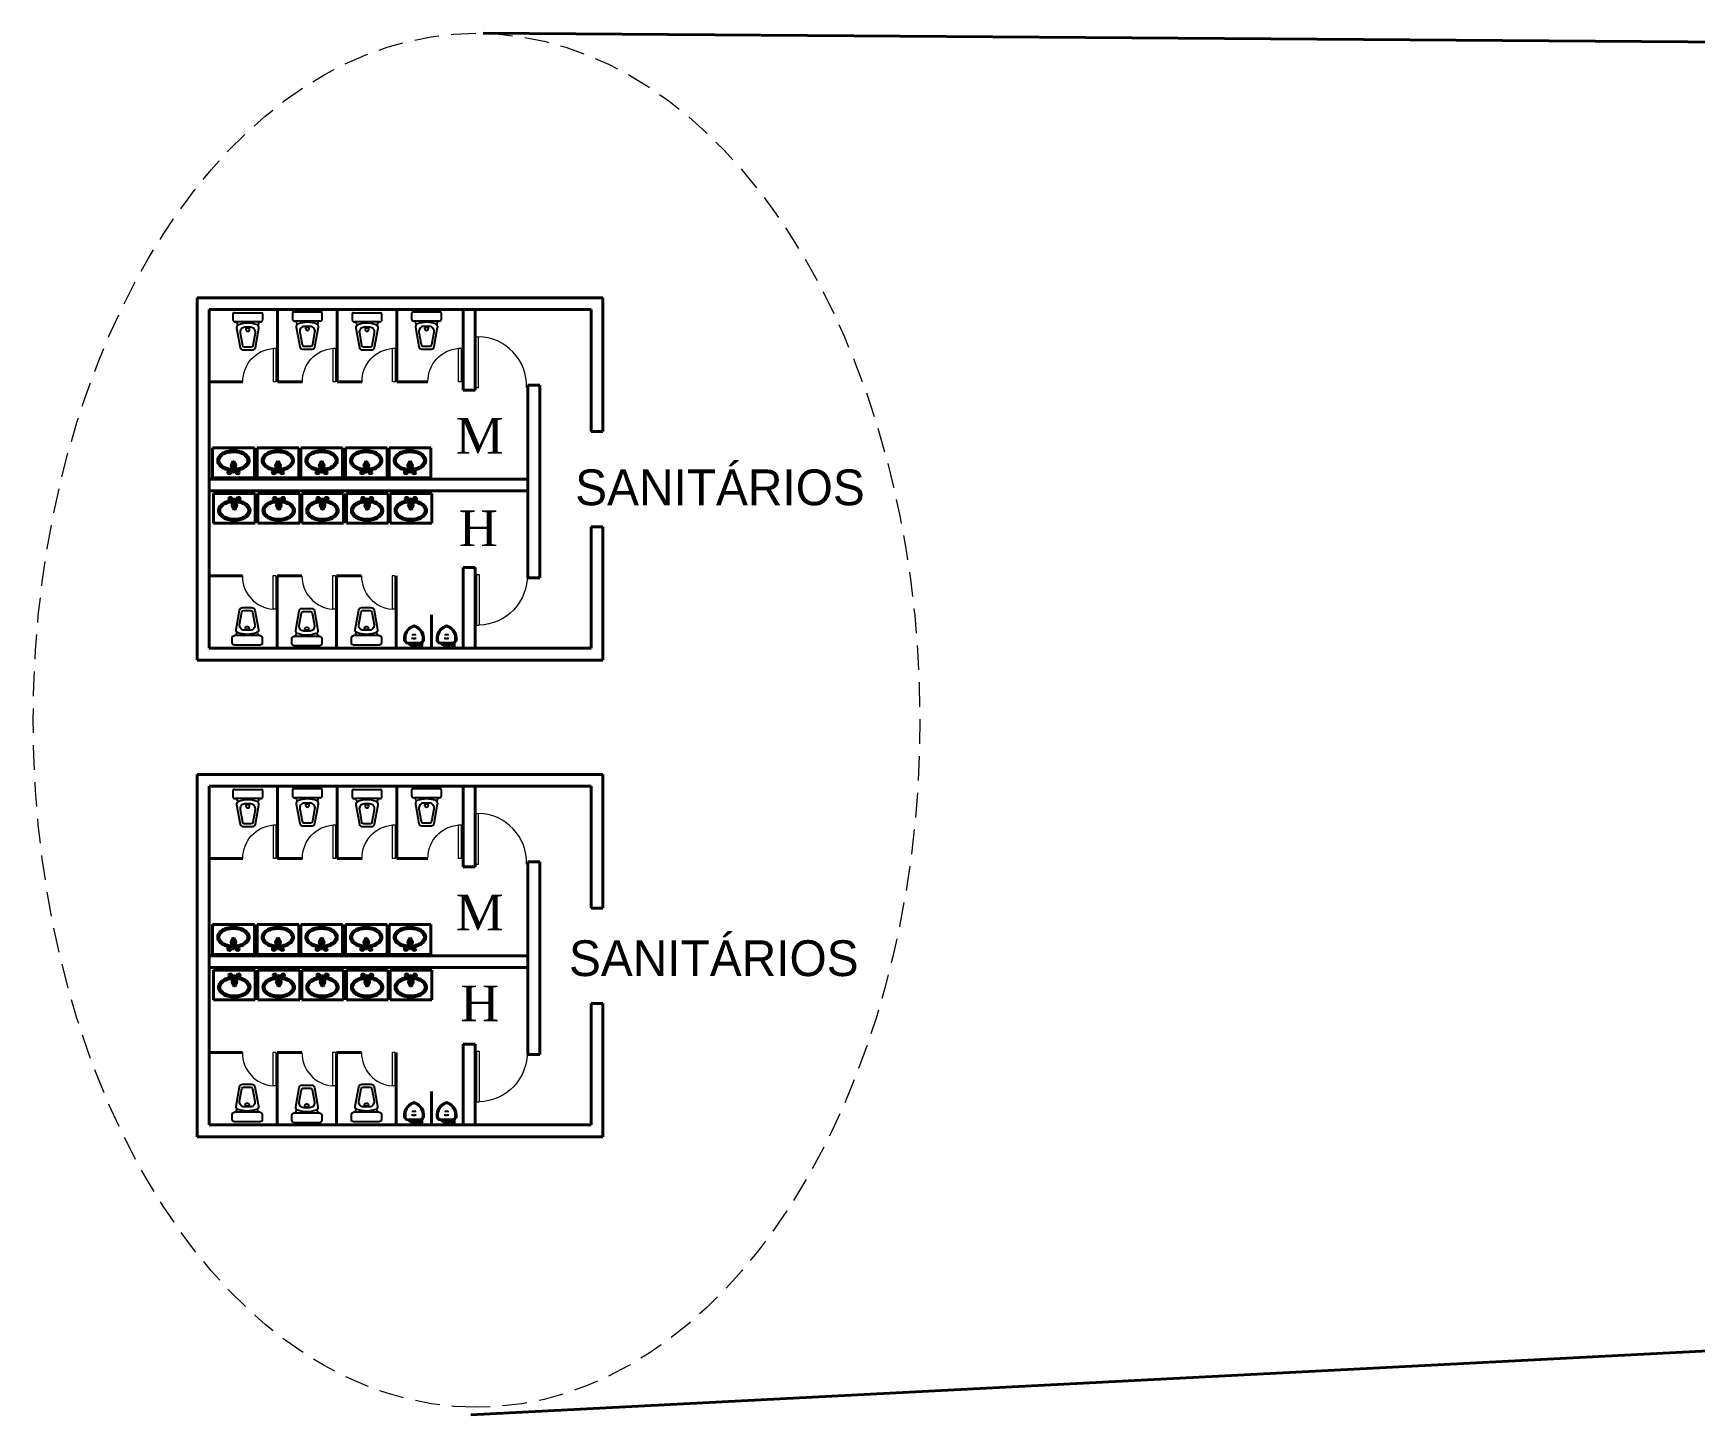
# Model space of a CAD drawing. Header units: millimetres. Extents: x 202 to 406, y -88 to 148.
# Drawn here: x 202.01 to 229.89, y 110.48 to 133.67 of the extents above; entities that cross this region are included whole.
import ezdxf

# ---------------------------------------------------------------- set-up
doc = ezdxf.new("R2010")
doc.units = ezdxf.units.MM
doc.header["$LTSCALE"] = 0.065
doc.linetypes.add('DASHED2', pattern=[9.525, 6.35, -3.175])
doc.layers.get('0').update_dxf_attribs({"lineweight": 0})
doc.layers.add('MSAN', color=6, linetype='Continuous')
doc.layers.add('TEXTO', color=7, linetype='Continuous')
for name, color, linetype, lineweight in [('muebles', 140, 'Continuous', 0), ('MURO', 2, 'Continuous', 40), ('muros', 50, 'Continuous', 40), ('proyeccion', 220, 'DASHED2', 5)]:
    doc.layers.add(name, color=color, linetype=linetype, lineweight=lineweight)

# ---------------------------------------------------------------- blocks, each defined once
blk = doc.blocks.new('Pta90')
at = {"layer": 'muebles'}
for p, q in [((-0.85, 0), (-0.85, 0.85)), ((-0.85, 0.85), (-0.803, 0.85)), ((-0.803, 0), (-0.803, 0.85)), ((-0.85, 0), (-0.803, 0))]:
    blk.add_line(p, q, dxfattribs=at)
blk.add_arc((-0.824, 0.026), 0.824, 358.1815, 88.5454, dxfattribs=at)
blk = doc.blocks.new('Pta60')
at = {"layer": 'muebles'}
for p, q in [((-0.561, 0), (-0.561, 0.561)), ((-0.561, 0.561), (-0.514, 0.561)), ((-0.514, 0), (-0.514, 0.561)), ((-0.561, 0), (-0.514, 0))]:
    blk.add_line(p, q, dxfattribs=at)
blk.add_arc((-0.557, 0.006), 0.557, 359.4114, 85.6095, dxfattribs=at)
blk = doc.blocks.new('MUBA02PL')
at = {"color": 0, "linetype": 'ByBlock'}
for p, q in [((0.025, -0.225), (0.025, 0.225)), ((0.145, 0.25), (0.05, 0.25)), ((0.18, 0.212), (0.18, 0.215)), ((0.18, 0.212), (0.18, -0.212)), ((0.208, 0.178), (0.238, 0.171)), ((0.609, 0.128), (0.284, 0.187)), ((0.65, -0.079), (0.65, 0.079)), ((0.05, -0.25), (0.145, -0.25)), ((0.18, -0.215), (0.18, -0.212)), ((0.208, -0.178), (0.238, -0.171)), ((0.284, -0.187), (0.609, -0.128))]:
    blk.add_line(p, q, dxfattribs=at)
for points in [[(0.575, 0.089), (0.365, 0.127, 0.467538), (0.27, 0.048), (0.27, -0.048, 0.467538), (0.365, -0.127), (0.575, -0.089, 0.362827), (0.6, -0.059), (0.6, 0.059, 0.362827)], [(0.285, -0.025, 2), (0.285, 0.025)]]:
    blk.add_lwpolyline(points, format="xyb", close=True, dxfattribs=at)
for centre, radius, start, end in [((0.05, 0.225), 0.025, 90, 180), ((0.145, 0.215), 0.035, 0, 90), ((0.215, 0.212), 0.035, 180, 257.3856), ((0.641, 0), 0.441, 159.3632, 200.6368), ((0.276, 0.138), 0.05, 79.7685, 159.3632), ((0.6, 0.079), 0.05, 0, 79.7685), ((0.05, -0.225), 0.025, 180, 270), ((0.145, -0.215), 0.035, 270, 0), ((0.215, -0.212), 0.035, 102.6144, 180), ((0.276, -0.138), 0.05, 200.6368, 280.2315), ((0.6, -0.079), 0.05, 280.2315, 0)]:
    blk.add_arc(centre, radius, start, end, dxfattribs=at)
blk = doc.blocks.new('A1')
blk.add_blockref('MUBA02PL', (1.468, 4.989))
blk = doc.blocks.new('Wc7')
at = {"layer": 'TEXTO'}
blk.add_blockref('A1', (-1.484, -4.722), dxfattribs=at)
blk = doc.blocks.new('LLAVES')
at = {"color": 0, "linetype": 'ByBlock'}
for p, q in [((0.015, 0.005), (0.015, -0.005)), ((0.095, 0.01), (0.02, 0.01)), ((0.1, -0.005), (0.1, 0.005)), ((0.02, -0.01), (0.095, -0.01))]:
    blk.add_line(p, q, dxfattribs=at)
for centre in [(0.013, 0.035), (0.013, -0.035)]:
    blk.add_circle(centre, 0.013, dxfattribs=at)
for centre, start, end in [((0.02, 0.005), 90, 180), ((0.095, 0.005), 0, 90), ((0.02, -0.005), 180, 270), ((0.095, -0.005), 270, 360)]:
    blk.add_arc(centre, 0.005, start, end, dxfattribs=at)
blk = doc.blocks.new('MUBA10PL')
at = {"color": 0, "linetype": 'ByBlock'}
for p, q in [((0.025, 0.35), (0.525, 0.35)), ((0.025, -0.35), (0.025, 0.35)), ((0.525, -0.35), (0.525, 0.35)), ((0.025, -0.35), (0.525, -0.35))]:
    blk.add_line(p, q, dxfattribs=at)
for points in [[(0.147, -0.019, 0.050781), (0.16, -0.103, 0.076871), (0.195, -0.184, 0.107155), (0.254, -0.244, 0.146462), (0.313, -0.262, 0.146462), (0.372, -0.244, 0.107155), (0.43, -0.184, 0.076871), (0.466, -0.103, 0.063889), (0.479, 0.002, 0.063889), (0.466, 0.108, 0.076871), (0.43, 0.189, 0.107155), (0.372, 0.249, 0.146462), (0.313, 0.266, 0.146462), (0.254, 0.249, 0.107155), (0.195, 0.189, 0.076871), (0.16, 0.108, 0.053581), (0.147, 0.02, 0.063889)], [(0.167, -0.018, 0.050781), (0.179, -0.098, 0.076871), (0.212, -0.174, 0.107155), (0.265, -0.227, 0.146462), (0.313, -0.242, 0.146462), (0.361, -0.227, 0.107155), (0.413, -0.174, 0.076871), (0.446, -0.098, 0.063889), (0.459, 0.002, 0.063889), (0.446, 0.103, 0.076871), (0.413, 0.178, 0.107155), (0.361, 0.232, 0.146462), (0.313, 0.246, 0.146462), (0.265, 0.232, 0.107155), (0.212, 0.178, 0.076871), (0.179, 0.103, 0.053581), (0.167, 0.019, 0.053581)]]:
    blk.add_lwpolyline(points, format="xyb", dxfattribs=at)
for start, end in [(29.1764, 150.8236), (209.1764, 330.8236)]:
    blk.add_arc((0.23, 0), 0.04, start, end, dxfattribs=at)
at = {"color": 0, "linetype": 'ByBlock', "xscale": 2, "yscale": 2, "zscale": 2}
blk.add_blockref('LLAVES', (0.09, 0), dxfattribs=at)
blk = doc.blocks.new('Lav1')
at = {"layer": 'muros'}
blk.add_blockref('MUBA10PL', (-0.133, 0), dxfattribs=at)
blk = doc.blocks.new('Mingi')
at = {"layer": 'MSAN', "linetype": 'ByBlock'}
for p, q in [((0.016, 0.056), (0.016, 0.086)), ((0.064, 0.056), (0.064, 0.086))]:
    blk.add_line(p, q, dxfattribs=at)
for points in [[(0.115, -0.026, -0.131652), (0.14, -0.02), (0.144, -0.02, 0.198912), (0.18, -0.005), (0.19, 0.006, 0.198912), (0.205, 0.041), (0.205, 0.049, 0.336133), (0.064, 0.28, 0.414214), (0.014, 0.28, 0.336133), (-0.125, 0.048), (-0.125, 0.04, 0.198912), (-0.11, 0.005), (-0.1, -0.006, 0.035489), (-0.094, -0.01)], [(-0.081, 0.005, -0.073764), (-0.087, 0.011, 0.047441), (-0.094, 0.017, -0.239556), (-0.105, 0.042, 0.041082), (-0.105, 0.05, -0.335935), (0.022, 0.261, -0.414214), (0.057, 0.261, -0.335935), (0.185, 0.051, 0.041082), (0.185, 0.043, -0.239556), (0.174, 0.018, 0.047441), (0.167, 0.011, -0.223675), (0.144, 0), (0.04, 0), (-0.064, 0, -0.091524), (-0.075, 0.002)], [(-0.045, -0.023, 0.076321), (-0.06, -0.02)], [(0.04, -0.07), (0.027, -0.07, -0.267949), (-0.017, -0.045, 0.267949)], [(0.04, -0.07), (0.054, -0.07, 0.267949), (0.097, -0.045, -0.010084), (0.098, -0.043)]]:
    blk.add_lwpolyline(points, format="xyb", dxfattribs=at)
for points in [[(-0.085, -0.005), (-0.085, 0.005), (-0.075, 0.005), (-0.075, -0.005)], [(0.016, 0.116), (0.016, 0.128), (0.064, 0.128), (0.064, 0.116)], [(-0.06, -0.045), (-0.06, -0.055), (-0.1, -0.055), (-0.1, -0.015), (-0.06, -0.015), (-0.06, -0.045)], [(-0.095, -0.015), (-0.095, -0.01), (-0.065, -0.01), (-0.065, -0.015)], [(-0.09, -0.01), (-0.09, -0.005), (-0.07, -0.005), (-0.07, -0.01)], [(-0.09, -0.055), (-0.09, -0.065), (-0.07, -0.065), (-0.07, -0.055)], [(-0.045, -0.025), (-0.06, -0.025)], [(-0.045, -0.045), (-0.06, -0.045)], [(-0.035, -0.045), (-0.035, -0.055), (-0.045, -0.055), (-0.045, -0.015), (-0.035, -0.015), (-0.035, -0.025)], [(0.01, -0.04), (-0.01, -0.04), (-0.01, -0.03), (0.01, -0.03)], [(0.023, -0.045), (0.01, -0.045), (0.01, -0.025), (0.023, -0.025)], [(0.058, -0.045), (0.065, -0.045), (0.065, -0.025), (0.057, -0.025)], [(0.065, -0.04), (0.115, -0.045), (0.115, -0.025), (0.065, -0.03)]]:
    blk.add_lwpolyline(points, dxfattribs=at)
blk.add_lwpolyline([(-0.01, -0.045), (-0.01, -0.025), (-0.035, -0.025), (-0.035, -0.045)], close=True, dxfattribs=at)
for radius in [0.02, 0.01]:
    blk.add_circle((0.04, -0.035), radius, dxfattribs=at)
blk.add_arc((0.04, 0.086), 0.024, 180.155, 0.155, dxfattribs=at)

msp = doc.modelspace()

# ---------------------------------------------------------------- linework, layer by layer
at = {"layer": 'MURO'}
for p, q in [((206.114, 129.02), (206.114, 127.817)), ((207.113, 129.02), (207.113, 127.817)), ((208.113, 129.02), (208.113, 127.817)), ((204.964, 127.817), (205.531, 127.817)), ((206.114, 127.817), (206.531, 127.817)), ((207.113, 127.817), (207.531, 127.817)), ((208.113, 127.817), (208.637, 127.817)), ((204.964, 124.561), (205.523, 124.561)), ((206.105, 123.358), (206.105, 124.561)), ((206.105, 124.561), (206.523, 124.561)), ((207.105, 124.561), (207.522, 124.561)), ((207.105, 123.358), (207.105, 124.561)), ((208.105, 123.358), (208.105, 124.561)), ((208.699, 123.344), (208.699, 123.906)), ((206.114, 121.02), (206.114, 119.817)), ((207.113, 121.02), (207.113, 119.817)), ((208.113, 121.02), (208.113, 119.817)), ((204.964, 119.817), (205.531, 119.817)), ((206.114, 119.817), (206.531, 119.817)), ((207.113, 119.817), (207.531, 119.817)), ((208.113, 119.817), (208.637, 119.817)), ((204.964, 116.561), (205.523, 116.561)), ((206.105, 115.358), (206.105, 116.561)), ((206.105, 116.561), (206.523, 116.561)), ((207.105, 115.358), (207.105, 116.561)), ((207.105, 116.561), (207.522, 116.561)), ((208.105, 115.358), (208.105, 116.561)), ((208.699, 115.344), (208.699, 115.906))]:
    msp.add_line(p, q, dxfattribs=at)
at = {"layer": 'muros', "color": 6}
for p, q in [((253.515, 133.355), (209.566, 133.666)), ((253.515, 112.767), (209.357, 110.48))]:
    msp.add_line(p, q, dxfattribs=at)
at = {"layer": 'muros'}
for p, q in [((204.764, 123.144), (204.764, 129.228)), ((204.764, 129.228), (211.574, 129.228)), ((211.574, 129.228), (211.574, 126.984)), ((204.964, 123.344), (204.964, 129.028)), ((204.964, 129.028), (211.374, 129.028)), ((209.229, 129.023), (209.229, 127.676)), ((209.429, 129.023), (209.429, 127.676)), ((211.374, 129.028), (211.374, 126.984)), ((210.314, 127.762), (210.314, 124.528)), ((210.314, 127.762), (210.514, 127.762)), ((210.514, 127.762), (210.514, 124.528)), ((209.229, 127.676), (209.429, 127.676)), ((211.374, 126.984), (211.574, 126.984)), ((204.964, 126.184), (210.314, 126.184)), ((204.964, 125.984), (210.314, 125.984)), ((211.374, 125.384), (211.374, 123.344)), ((211.374, 125.384), (211.574, 125.384)), ((211.574, 125.384), (211.574, 123.144)), ((209.229, 124.7), (209.229, 123.353)), ((209.229, 124.7), (209.429, 124.7)), ((209.429, 124.7), (209.429, 123.353)), ((210.314, 124.528), (210.514, 124.528)), ((211.374, 123.344), (204.964, 123.344)), ((211.574, 123.144), (204.764, 123.144)), ((204.764, 121.228), (211.574, 121.228)), ((204.764, 115.144), (204.764, 121.228)), ((204.964, 115.344), (204.964, 121.028)), ((204.964, 121.028), (211.374, 121.028)), ((209.229, 121.023), (209.229, 119.676)), ((209.429, 121.023), (209.429, 119.676)), ((211.374, 121.028), (211.374, 118.984)), ((211.574, 121.228), (211.574, 118.984)), ((209.229, 119.676), (209.429, 119.676)), ((210.314, 119.762), (210.514, 119.762)), ((210.314, 119.762), (210.314, 116.528)), ((210.514, 119.762), (210.514, 116.528)), ((211.374, 118.984), (211.574, 118.984)), ((204.964, 118.184), (210.314, 118.184)), ((204.964, 117.984), (210.314, 117.984)), ((211.374, 117.384), (211.374, 115.344)), ((211.374, 117.384), (211.574, 117.384)), ((211.574, 117.384), (211.574, 115.144)), ((209.229, 116.7), (209.229, 115.353)), ((209.229, 116.7), (209.429, 116.7)), ((209.429, 116.7), (209.429, 115.353)), ((210.314, 116.528), (210.514, 116.528)), ((211.574, 115.144), (204.764, 115.144)), ((211.374, 115.344), (204.964, 115.344))]:
    msp.add_line(p, q, dxfattribs=at)
at = {"layer": 'proyeccion'}
msp.add_ellipse((209.452, 122.136), major_axis=(0, -11.53), ratio=0.64508, dxfattribs=at)

# ---------------------------------------------------------------- block references
at = {"layer": 'muebles'}
for name, p, rotation in [('Wc7', (205.347, 128.985), 270), ('Wc7', (206.347, 128.999), 270), ('Wc7', (207.347, 128.985), 270), ('Wc7', (208.346, 128.999), 270), ('Lav1', (205.375, 126.315), 90), ('Lav1', (206.121, 126.315), 90), ('Lav1', (206.854, 126.315), 90), ('Lav1', (207.603, 126.315), 90), ('Lav1', (208.337, 126.315), 90), ('Pta60', (205.523, 124.561), 180), ('Pta60', (206.523, 124.561), 180), ('Pta60', (207.522, 124.561), 180), ('Wc7', (206.347, 120.999), 270), ('Wc7', (208.346, 120.999), 270), ('Wc7', (205.347, 120.985), 270), ('Wc7', (207.347, 120.985), 270), ('Lav1', (205.375, 118.315), 90), ('Lav1', (206.121, 118.315), 90), ('Lav1', (206.854, 118.315), 90), ('Lav1', (207.603, 118.315), 90), ('Lav1', (208.337, 118.315), 90), ('Pta60', (205.523, 116.561), 180), ('Pta60', (206.523, 116.561), 180), ('Pta60', (207.522, 116.561), 180)]:
    msp.add_blockref(name, p, dxfattribs=dict(at, rotation=rotation))
for p in [(210.291, 127.723), (210.291, 119.723)]:
    msp.add_blockref('Pta90', p, dxfattribs=at)
at = {"layer": 'muebles', "xscale": -1}
for name, p in [('Pta60', (205.531, 127.817)), ('Pta60', (206.531, 127.817)), ('Pta60', (207.531, 127.817)), ('Pta60', (208.637, 127.817)), ('Mingi', (208.444, 123.44)), ('Mingi', (208.99, 123.44)), ('Pta60', (205.531, 119.817)), ('Pta60', (206.531, 119.817)), ('Pta60', (207.531, 119.817)), ('Pta60', (208.637, 119.817)), ('Mingi', (208.444, 115.44)), ('Mingi', (208.99, 115.44))]:
    msp.add_blockref(name, p, dxfattribs=at)
for name, p, rotation in [('Lav1', (205.39, 125.836), 90), ('Lav1', (206.135, 125.836), 90), ('Lav1', (206.869, 125.836), 90), ('Lav1', (207.618, 125.836), 90), ('Lav1', (208.351, 125.836), 90), ('Pta90', (210.301, 124.582), 180), ('Wc7', (205.338, 123.393), 270), ('Wc7', (206.338, 123.379), 270), ('Wc7', (207.338, 123.393), 270), ('Lav1', (205.39, 117.836), 90), ('Lav1', (206.135, 117.836), 90), ('Lav1', (206.869, 117.836), 90), ('Lav1', (207.618, 117.836), 90), ('Lav1', (208.351, 117.836), 90), ('Pta90', (210.301, 116.582), 180), ('Wc7', (205.338, 115.393), 270), ('Wc7', (206.338, 115.379), 270), ('Wc7', (207.338, 115.393), 270)]:
    msp.add_blockref(name, p, dxfattribs=dict(at, rotation=rotation))

# ---------------------------------------------------------------- texts
at = {"layer": 'muebles', "insert": (209.102, 119.21), "char_height": 0.6, "width": 1.50001, "attachment_point": 1}
msp.add_mtext('{\\fTimes New Roman|b0|i0|c0|p18;M }', dxfattribs=at)
at = {"layer": 'muros'}
for p in [(211.107, 125.745), (211.003, 117.843)]:
    msp.add_text('SANITÁRIOS', height=0.6, dxfattribs=at).set_placement(p)
at = {"layer": 'muros', "char_height": 0.6, "attachment_point": 1}
for s, insert, width in [('{\\fTimes New Roman|b0|i0|c0|p18;M }', (209.102, 127.21), 1.50001), ('{\\fTimes New Roman|b0|i0|c0|p18;H}', (209.155, 125.658), 0.63155), ('{\\fTimes New Roman|b0|i0|c0|p18;H}', (209.181, 117.684), 0.65719)]:
    msp.add_mtext(s, dxfattribs=dict(at, insert=insert, width=width))

doc.saveas('drawing.dxf')
